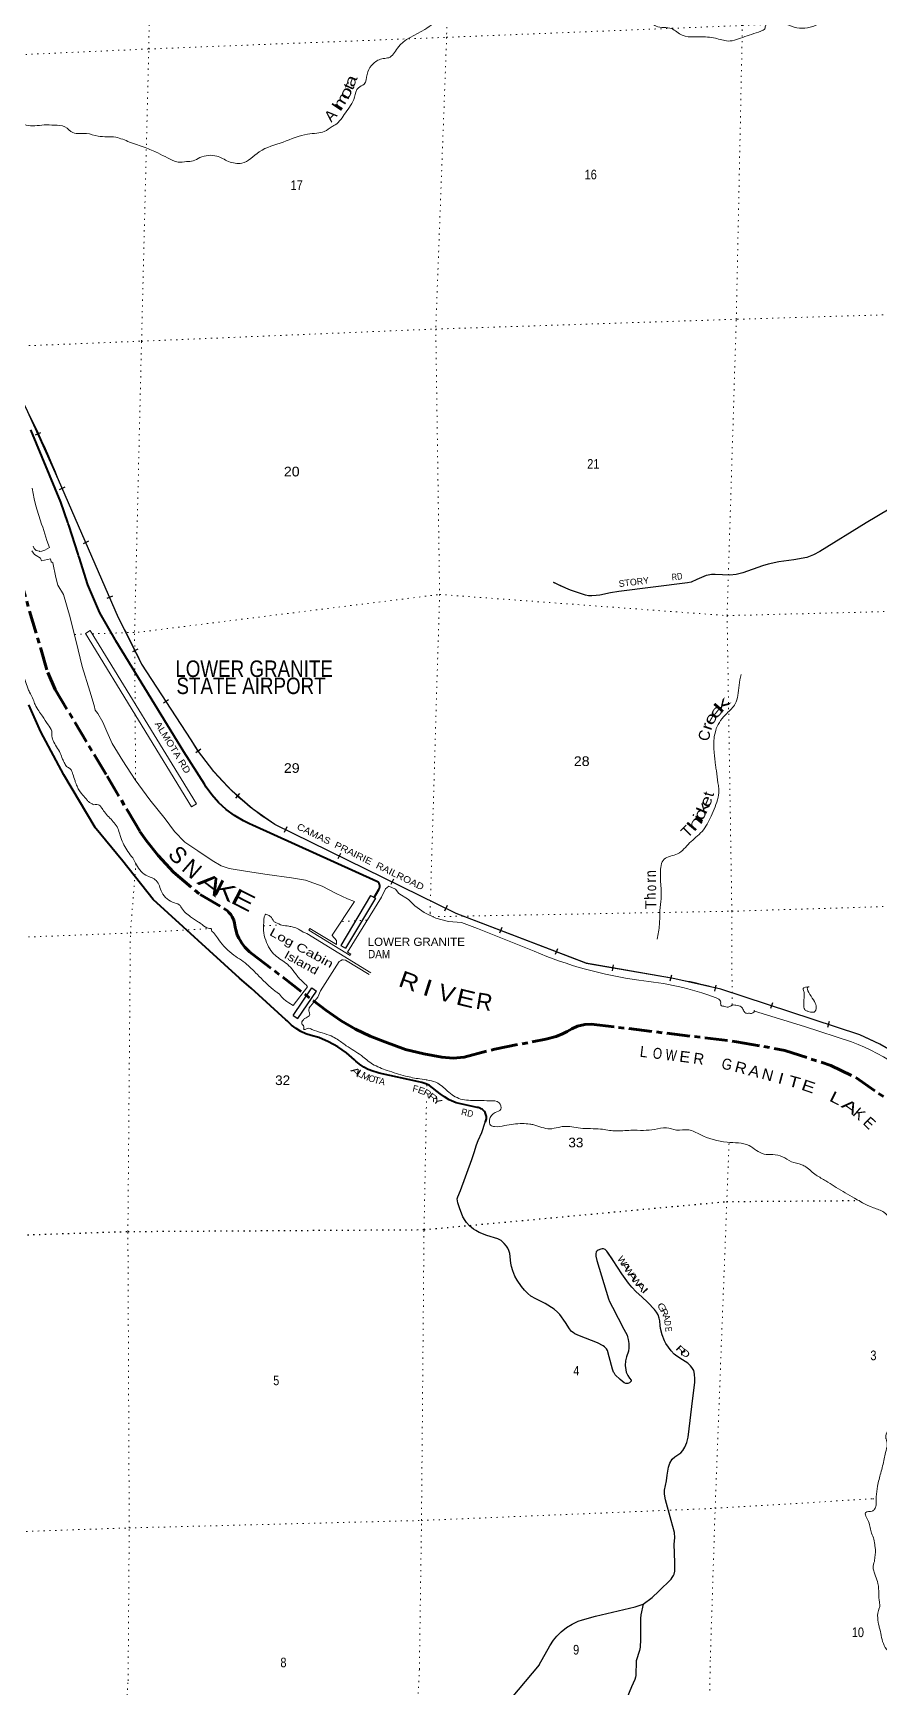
# Model space of a CAD drawing. Header units: feet. Extents: x 751810 to 1010326, y -353855 to -161247.
# Drawn here: x 894588 to 909950, y -303198 to -273133 of the extents above; entities that cross this region are included whole.
import ezdxf
from ezdxf.enums import TextEntityAlignment as Align

# ---------------------------------------------------------------- set-up
doc = ezdxf.new("R2010")
doc.units = ezdxf.units.FT
doc.header["$LTSCALE"] = 70
doc.linetypes.add('DOTTED', pattern=[1.5, 0.3, -1.2])
doc.linetypes.add('LONG_DASH_SHORT_DASH', pattern=[9.9, 6, -1.2, 1.5, -1.2])
for name, color, linetype, lineweight in [('11', 7, 'LONG_DASH_SHORT_DASH', 60), ('26', 7, 'Continuous', 40), ('29', 7, 'Continuous', 25), ('34', 7, 'Continuous', 25), ('36', 7, 'Continuous', 13), ('39', 7, 'Continuous', 13), ('42', 7, 'Continuous', 25), ('6', 7, 'DOTTED', 25), ('7', 7, 'DOTTED', 13)]:
    doc.layers.add(name, color=color, linetype=linetype, lineweight=lineweight)
for name, color, linetype in [('27', 7, 'Continuous'), ('30', 7, 'Continuous'), ('41', 7, 'Continuous')]:
    doc.layers.add(name, color=color, linetype=linetype)

msp = doc.modelspace()

# ---------------------------------------------------------------- linework, layer by layer
at = {"layer": '11'}
for points in [[(893939.41, -281645.55), (894853.05, -284758.91), (894988.05, -285064.54), (895696.26, -286249.01), (895933.24, -286642.53), (896313.36, -287282.48), (896528.21, -287646.5), (896650.48, -287818.67), (896860.99, -288085.43), (897138.3, -288388.14), (897624.88, -288794.91), (898055.03, -289047.44), (898084.01, -289066.71), (898116.48, -289091.95), (898143.89, -289118.9), (898176.99, -289156.9), (898203.45, -289199.3), (898232.13, -289260.79), (898247.88, -289314.39), (898258.6, -289384.56), (898270.27, -289435.02), (898297.37, -289523.3), (898324.47, -289585.11), (898353.46, -289636.19), (898378.68, -289675.92), (898431.62, -289747.18), (898485.19, -289802.99), (898520.49, -289833.89), (898575.04, -289876.04), (899904.3, -290897.2)], [(899906.31, -290897.17), (900182.51, -291086.99), (900444.7, -291238.35), (900709.42, -291367), (900979.17, -291472.95), (901352.3, -291609.17), (901687.6, -291688.63), (902013.23, -291747.33), (902219.55, -291769.36), (902420.46, -291751.05), (902973.8, -291601.64), (903897.8, -291424.34), (904091.49, -291375.19), (904204.94, -291327.26), (904286.8, -291283.52), (904371.33, -291233.92), (904478.48, -291188.51), (904612.1, -291156.98), (904722.01, -291148.02), (907366.5, -291468.88), (908241.4, -291626.22), (909075.96, -291900.84), (909075.96, -291900.84), (909529.52, -292122.51), (910045.46, -292477.07)]]:
    msp.add_lwpolyline(points, dxfattribs=at)
at = {"layer": '26'}
for points in [[(900779.93, -288844.51), (900867.2, -288701.49), (900882.46, -288676.47), (900887.29, -288651.49), (900887.63, -288644.09), (900887.03, -288633.56), (900885.32, -288623.16), (900882.54, -288612.99), (900878.71, -288603.17), (900874.19, -288594.42), (900853.92, -288569.43), (900828.91, -288558.05), (898575.68, -287532.86), (898517.1, -287505.62), (898409.15, -287453.87), (898247.35, -287358.48), (898096.41, -287246.7), (897957.97, -287119.75), (897833.57, -286979.02), (897733.9, -286839.19), (897706.07, -286800.13), (897701.19, -286789.19), (897325.9, -286196.7), (896089.89, -284180.51), (896076.35, -284159.32), (895802.83, -283674.62), (895581.47, -283163.98), (895422.55, -282658.01), (895414.78, -282633.29), (895406.55, -282608.01), (895234.2, -282079.03), (895225.73, -282053.03), (895217.6, -282029.03), (895092.31, -281659.21), (894545.67, -280345.63)], [(902801.41, -292933.8), (902805.1, -292925.98), (902812.15, -292907.6), (902817.24, -292888.59), (902820.31, -292869.15), (902821.33, -292849.5), (902820.29, -292829.84), (902817.21, -292810.41), (902812.11, -292791.4), (902805.05, -292773.03), (902796.11, -292755.49), (902785.38, -292738.99), (902772.99, -292723.7), (902759.07, -292709.79), (902743.77, -292697.41), (902727.26, -292686.7), (902709.72, -292677.77), (902691.34, -292670.72), (902672.33, -292665.64), (902652.89, -292662.57), (902270.51, -292578.02), (902232.75, -292563.91), (902144.54, -292523.27), (902061.06, -292473.64), (901983.23, -292415.55), (901786.43, -292267.77), (901751.49, -292248.73), (901701.73, -292227.21), (901650, -292211.02), (901596.86, -292200.32), (900872.33, -292038.63), (900837.88, -292030.41), (900758.36, -292004.85), (900674.45, -291971.53), (900594.49, -291929.62), (900519.34, -291879.58), (900449.84, -291821.96), (900423.52, -291796.19), (900278.23, -291670.67), (900120.61, -291561.03), (899952.4, -291468.46), (899775.43, -291393.99), (899636.48, -291357.94), (899542.31, -291325.11), (899450.62, -291282.03), (899363.95, -291229.6), (899283.22, -291168.4), (899230.27, -291118.73), (899200.22, -291090.55), (899180.27, -291072.4), (898550.3, -290493.9), (898336.97, -290314.19), (896766.85, -288884.47), (896218.71, -288185.02), (895701.83, -287563.53), (895714.05, -287575.41), (895143.9, -286614.84), (894728.9, -285832.87), (894508.91, -285345.53)]]:
    msp.add_lwpolyline(points, dxfattribs=at)
at = {"layer": '29'}
for p, q in [((904248.99, -283220.79), (904040.89, -283121.45)), ((905023.07, -295303.21), (905114.7, -295435.55))]:
    msp.add_line(p, q, dxfattribs=at)
for points in [[(912977.27, -280859.14), (912761.75, -280913.43), (912673.38, -280941.06), (912596.06, -280968.69), (912469.03, -281051.57), (912286.77, -281156.56), (912165.26, -281217.34), (912076.9, -281250.49), (911795.22, -281294.7), (911226.35, -281383.11), (911126.94, -281405.21), (910917.06, -281466), (910547.02, -281604.14), (910359.24, -281675.97), (910270.87, -281714.65), (910138.31, -281786.48), (909718.56, -282035.14), (908879.07, -282554.55), (908763.08, -282620.86), (908641.58, -282665.06), (908404.09, -282709.27), (908133.46, -282747.95)], [(908133.46, -282747.95), (907940.15, -282789.38), (907835.21, -282819.78), (907481.74, -282946.87), (907357.47, -282974.49), (907244.25, -282985.55), (906973.62, -282974.5), (906907.34, -282977.26), (906852.11, -282985.55), (906813.45, -282996.61), (906642.24, -283068.44), (906540.06, -283112.64), (906476.55, -283129.22), (905228.34, -283283.94), (905073.7, -283311.57), (904880.39, -283350.25), (904814.12, -283358.53), (904736.8, -283364.06), (904676.04, -283361.29), (904620.81, -283350.25), (904350.18, -283261.84), (904167.92, -283184.48), (904046.41, -283118.17)], [(903144.16, -295136.52), (903088.36, -295084.54), (903026.79, -295053.74), (902830.54, -294992.14), (902688.16, -294934.39), (902626.59, -294903.6), (902584.26, -294876.64), (902514.99, -294815.05), (902457.27, -294753.45), (902434.18, -294720.73), (902395.7, -294651.43), (902330.29, -294491.66), (902301.43, -294399.26), (902291.81, -294326.11), (902301.43, -294289.54), (902353.38, -294172.11), (902557.32, -293610.03), (902599.65, -293482.98), (902643.91, -293346.32), (902672.76, -293267.39), (902738.18, -293121.09), (902801.41, -292933.8)], [(905123.98, -295444.52), (905006.62, -295278.96), (904975.84, -295246.24), (904948.9, -295234.69), (904925.81, -295232.76), (904896.95, -295238.54), (904852.7, -295255.86), (904835.39, -295269.33), (904816.14, -295290.51), (904806.52, -295325.16), (904810.37, -295367.51), (904829.61, -295444.51), (905037.41, -296141.33), (905056.64, -296191.39), (905114.36, -296295.33), (905318.31, -296695.72), (905376.03, -296803.52), (905385.67, -296832.39), (905397.2, -296880.51), (905410.66, -296957.51), (905410.67, -297036.43), (905402.97, -297092.26), (905364.49, -297200.06), (905347.18, -297273.2), (905341.4, -297357.9), (905351.03, -297432.98), (905360.64, -297473.4), (905389.51, -297535), (905422.21, -297585.05), (905451.08, -297623.54), (905449.14, -297638.94), (905433.77, -297658.19), (905420.3, -297667.82), (905387.58, -297681.29), (905372.2, -297683.22), (905352.94, -297681.29), (905322.17, -297667.82), (905249.05, -297608.14), (905160.54, -297523.45), (905139.39, -297490.72), (905129.77, -297475.32), (905110.52, -297423.35), (905048.95, -297196.21), (905018.16, -297084.56), (905000.86, -297049.91), (904987.39, -297034.51), (904968.15, -297013.34), (904945.05, -296996.01), (904841.15, -296942.11), (904514.07, -296815.07), (904429.43, -296778.5), (904394.79, -296757.32), (904365.93, -296734.22), (904329.36, -296688.02), (904260.1, -296576.37), (904156.2, -296430.08), (904113.88, -296383.88), (904052.3, -296333.83), (903890.68, -296226.03), (903717.52, -296145.19), (903630.95, -296095.15), (903575.14, -296048.94), (903511.66, -295985.42), (903459.7, -295918.04), (903382.74, -295806.4), (903338.5, -295731.33), (903301.93, -295633.15), (903276.93, -295558.08), (903263.45, -295494.55), (903244.21, -295321.31), (903228.82, -295267.41), (903209.58, -295225.06), (903184.57, -295186.57), (903144.16, -295136.52)], [(906567.87, -297951.79), (906605.48, -297662.05), (906609.32, -297590.83), (906601.63, -297515.75), (906595.86, -297473.41), (906586.24, -297446.46), (906555.45, -297392.56), (906526.59, -297359.84), (906478.49, -297315.56), (906382.29, -297250.11), (906278.39, -297188.51), (906230.29, -297146.17), (906178.35, -297088.42), (906078.3, -296953.67), (906055.21, -296909.4), (906012.88, -296795.82), (905985.94, -296684.18), (905978.25, -296630.28), (905970.55, -296541.73), (905959.01, -296491.68), (905939.77, -296433.94), (905912.83, -296383.89), (905874.35, -296337.69), (905751.21, -296210.64), (905643.47, -296106.7), (905539.57, -296014.3), (905460.68, -295933.45), (905401.04, -295860.3), (905281.75, -295687.06), (905123.98, -295444.52)], [(905667.6, -301692.69), (905833.3, -301571.13), (905954.81, -301455.09), (906175.73, -301239.59), (906197.83, -301209.2), (906219.92, -301173.28), (906233.73, -301145.66), (906242.01, -301095.92), (906242.01, -300935.67), (906230.96, -300604.13), (906242.01, -300488.09), (906236.48, -300388.63), (906175.73, -300173.13), (906076.31, -299797.38), (906054.23, -299692.39), (906054.22, -299620.55), (906092.88, -299449.26), (906103.93, -299349.79), (906126.03, -299206.12), (906153.64, -299128.77), (906197.83, -299059.69), (906242.01, -299018.25), (906352.47, -298940.89), (906388.38, -298902.21), (906424.27, -298841.43), (906460.17, -298755.78), (906485.02, -298659.08), (906567.87, -297951.79)], [(903778.99, -302793.95), (903974.78, -302452.48), (904038.3, -302350.25), (904101.81, -302272.89), (904176.37, -302198.29), (904278.55, -302120.93), (904377.97, -302057.39), (904488.43, -302004.89), (904565.75, -301977.27), (904803.24, -301913.72), (905521.24, -301742.42), (905667.6, -301692.69)], [(905667.6, -301692.69), (905626.18, -301886.09), (905620.66, -301955.16), (905620.66, -302082.25), (905620.66, -302336.44), (905615.14, -302477.34), (905601.33, -302535.36), (905538.56, -302724.42)], [(905538.56, -302724.42), (905532.94, -302989.63), (905529.68, -303020.75), (905516.97, -303064.01), (905457.06, -303194.16), (905361.81, -303433.06), (905340.52, -303533.33), (905337.64, -303585.77), (905337.64, -303629.04), (905347.82, -303674.85), (905359.8, -303716.1), (905449.25, -303851.86), (905469.91, -303898.82), (905488.74, -303989.51), (905520.42, -304181.9), (905546.41, -304884.69), (905552.35, -305084.11), (905548.12, -305128.13), (905532.39, -305185.69), (905477.2, -305396.6)], [(903778.99, -302793.95), (902663.1, -304126.78), (902561.32, -304216.98), (902451.59, -304292.09), (901517.51, -304801.36), (901416.72, -304873.62), (901329.26, -304947.63), (900679.28, -305463.37)]]:
    msp.add_lwpolyline(points, dxfattribs=at)
at = {"layer": '34'}
for p, q in [((894723.84, -280397.62), (894622.99, -280443.04)), ((895165.73, -281390.13), (895064.33, -281434.32)), ((895596.53, -282371.99), (895495.13, -282416.19)), ((896027.96, -283368.39), (895926.56, -283412.59)), ((896490.19, -284332.15), (896391.35, -284381.79)), ((897049.15, -285254.43), (896956.36, -285314.63)), ((897632.99, -286148.93), (897544.71, -286215.57)), ((898335.98, -286957.93), (898263.48, -287041.47)), ((899197.89, -287563.68), (899149.15, -287662.97)), ((900171.41, -288044.52), (900122.66, -288143.81)), ((901135.04, -288514.7), (901086.29, -288613.99)), ((902108.55, -288995.54), (902059.81, -289094.83)), ((903098.99, -289391.35), (903059.49, -289494.67)), ((904112.24, -289781.57), (904072.74, -289884.89)), ((905124.95, -290072.86), (905106.12, -290181.85)), ((906180.61, -290257.68), (906155.17, -290365.32)), ((906990.35, -290439.55), (906966.02, -290547.45)), ((908017.66, -290762.48), (907983.28, -290867.61)), ((909048.86, -291102.43), (909014.48, -291207.57))]:
    msp.add_line(p, q, dxfattribs=at)
at = {"layer": '34', "lineweight": 13}
for p, q in [((896141.75, -283763.36), (895048.76, -281255.66)), ((897457.03, -285981.46), (896565.71, -284607.54)), ((909607.01, -291341.24), (907077.25, -290513.99))]:
    msp.add_line(p, q, dxfattribs=at)
at = {"layer": '34'}
for points in [[(906184.89, -290315.47), (906183.11, -290313.73), (904630.2, -290038.07), (902270.09, -289135.67), (898978.07, -287519.49), (898575.81, -287238.34), (898205.18, -286916.7), (897870.18, -286558.09), (897574.52, -286166.43), (897456.11, -285982.06), (896564.75, -284608.09), (896140.75, -283763.83), (895047.75, -281256.11), (894459.2, -279949.34), (893948.94, -279044.53)], [(912825.69, -302435.07), (912931.62, -300796.32), (913043.49, -299719.21), (913052.81, -299500.23), (913039.18, -299281.49), (913030.72, -299216.81), (912965.21, -297351.85), (912772.6, -296273.5), (912586.62, -295583.43), (912465.82, -295024.13), (912367.44, -294537.1), (912218.72, -294063.09), (912021.26, -293607.23), (911777.23, -293174.5), (911489.31, -292769.65), (911160.64, -292397.11), (910794.84, -292060.97), (910395.9, -291764.91), (909968.2, -291512.17), (909606.6, -291342.26), (907076.96, -290515.05), (906187.27, -290314.44), (906183.44, -290313.78)]]:
    msp.add_lwpolyline(points, dxfattribs=at)
at = {"layer": '34', "lineweight": 13}
msp.add_lwpolyline([(906185.66, -290314.68), (906183.63, -290312.7), (904635.11, -290045.17), (904630.98, -290037.19), (902270.53, -289134.66), (898978.63, -287518.54)], dxfattribs=at)
for centre, radius, start, end in [((882286.67, -286217.64), 13692.78, 21.2464, 31.59425), ((874600.55, -295110.23), 24346.97, 25.55489, 27.7781), ((901459.08, -283541.39), 4687.26, 211.37085, 238.0492), ((904718.22, -298902.58), 8713.98, 74.29301, 80.3187), ((907770.78, -295719.02), 4747.29, 8.41984, 67.24475)]:
    msp.add_arc(centre, radius, start, end, dxfattribs=at)
at = {"layer": '36'}
for p, q in [((895623.92, -283995.27), (895538.63, -284047.47)), ((895538.63, -284047.47), (897467.78, -287199.31)), ((895623.92, -283995.27), (897553.07, -287147.11)), ((897553.07, -287147.11), (897467.78, -287199.31))]:
    msp.add_line(p, q, dxfattribs=at)
at = {"layer": '39'}
for p, q in [((899557.71, -289503.09), (900724.82, -290216.71)), ((899596.83, -289439.1), (899614.52, -289408.84)), ((899614.52, -289408.84), (900099.14, -289704.74)), ((900262, -289984.93), (900693.05, -290248.49)), ((900361.01, -289879.01), (900348.51, -289898.71)), ((899571.34, -290468.73), (899310.39, -290811.46)), ((899310.39, -290811.46), (899235.15, -290763.33))]:
    msp.add_line(p, q, dxfattribs=at)
for points in [[(894573.61, -281404.38), (894604.63, -281598.99), (894634.66, -281727.25), (894739.98, -282059.48), (894764.86, -282113.4), (894838.73, -282355.62), (894884.83, -282485.64), (894843.02, -282506.4), (894801.33, -282535.21), (894749.47, -282554.12), (894711.43, -282558.73), (894701.31, -282552.86), (894642.94, -282539.69), (894604.29, -282504.08), (894587.55, -282458.08)], [(894562.79, -282544.96), (894595.52, -282586.68), (894613.93, -282610.53), (894646.29, -282628.13), (894725.29, -282679.2), (894738.05, -282727.27), (894905.98, -282690.46), (894916.83, -282744.6), (894949.25, -282766.22)], [(894949.25, -282766.22), (895003.43, -283032.88), (895039.62, -283171.09), (895140.47, -283340.48), (895259.1, -283756.99), (895348.56, -284101.54), (895372.02, -284193.7), (895481.23, -284650.57), (895618.33, -285094.95), (895696.55, -285359.22), (895717.88, -285443.36), (895760.87, -285501.02), (895855.55, -285660.45), (895924.29, -285828.33), (896023.86, -286046.02), (896219.24, -286364.78), (896443.05, -286707.24), (896709.34, -287073.18), (896985.36, -287418.85), (897155.3, -287647.5), (897342.81, -287843.7), (897577.86, -288000.94), (897841.23, -288173.84), (898001.14, -288269.9), (898148.35, -288321.92), (898480.11, -288375.08), (898837.98, -288429.84), (899280.12, -288487.32), (899537.5, -288529.57), (899838.09, -288643.56), (899963.43, -288707.98), (900090.77, -288772.37), (900298.87, -288871.71), (900423.96, -288920.04)], [(900100.03, -289703.86), (900099.75, -289631.06), (900020.08, -289535.76), (900019.99, -289529.73), (900423.96, -288920.04)], [(900990.09, -288687.97), (900916.17, -288839.97), (900299.5, -289841.15), (900361.01, -289879.01)], [(900990.09, -288687.97), (901047.52, -288638.81), (901170.69, -288693.21), (901228.12, -288776.79), (901404.23, -288882.66), (901522.33, -288999.49), (901690.6, -289117.54), (901900.77, -289220.87), (902134.42, -289285.62), (902371.32, -289300.03), (902657.81, -289410.21)], [(899596.83, -289439.1), (900348.51, -289898.71), (900348.51, -289898.71)], [(902657.81, -289410.21), (903686.98, -289820.59), (903689.05, -289824.58)], [(900145.58, -290008.47), (899806.67, -290542.72), (899762.31, -290660.07), (899604.81, -290855.61)], [(900145.58, -290008.47), (900172.4, -289997.39), (900204.17, -289979.73), (900221.82, -289983.26), (900262, -289984.93)], [(907690.08, -290912.05), (908597.91, -291194.27), (909452.58, -291472.6), (909454.56, -291470.56)]]:
    msp.add_lwpolyline(points, dxfattribs=at)
for centre, radius, start, end in [((906627.58, -282923.28), 7500.86, 246.93604, 262.05286), ((905088.2, -295820.2), 5491.12, 69.699, 84.75147), ((907827.76, -295635.68), 4471.55, 42.45883, 68.66554)]:
    msp.add_arc(centre, radius, start, end, dxfattribs=at)
for points in [[(889623.14, -274804.21), (889750.37, -274693.33), (889972.77, -274545.05), (890281.65, -274411.52), (890572.12, -274386.89), (890908.28, -274333.38), (891164.84, -274321.34), (891425.38, -274307.23), (891788.85, -274070.27), (892029.19, -274046.41), (892290.79, -274102.68), (892563.25, -274213.08), (892817.38, -274305.67), (893020.68, -274352.78), (893203.47, -274370.05), (893312.21, -274398.53), (893555.59, -274443.01), (893816.13, -274428.9), (893962.64, -274567.41), (894237.4, -274697.88), (894282.1, -274735.4), (894326.52, -274754.83), (894463.68, -274804.98), (894618.33, -274818.67), (894786.56, -274801.97), (894975.19, -274807.08), (895166.18, -274836.28), (895312.21, -274942.62), (895555.15, -274958.95), (895768.48, -275005.91), (896087.72, -275027.09), (896339.76, -275113.67), (896624.12, -275215.84), (896852.21, -275310.85), (897028.11, -275402.64), (897221.81, -275478.06), (897376.13, -275469.63), (897492.25, -275455.75), (897617.73, -275397.48), (897924.21, -275370.58), (898136.26, -275465.84), (898377.45, -275498.28), (898695.26, -275292.21), (899129.83, -275114.48), (899572.91, -274968.8), (899741.15, -274952.1), (899877.08, -274921.83), (900020.13, -274831.1), (900075.82, -274800.06), (900261.06, -274581.97), (900427.29, -274299.81), (900496.86, -274125.75), (900600.16, -274059.78), (900653.66, -273883.97), (900733.45, -273721.82), (900898.21, -273608.63), (901000.21, -273588.94), (901046.21, -273580.18), (901204.08, -273408.77), (901700.36, -273067.17), (902011.97, -272849.12), (902210.64, -272723.34), (902497.4, -272586.13), (902758.39, -272469.43), (902952.12, -272414.12), (903164.84, -272420.86), (903464.42, -272468.49), (903763.31, -272469.87), (904226.57, -272464.67), (904513.85, -272494.39), (904805.53, -272550.19), (904989.66, -272655.93), (905226.17, -272776.95), (905537.02, -272774.12), (905681.93, -272806.06), (905742.94, -272861.42), (905905.65, -273009.74), (906185.09, -273051.65), (906375.47, -273173.38), (906606.54, -273199.96), (906688.79, -273200.69), (906980.02, -273226.32), (907211.46, -273277.02), (907513.13, -273197.91), (907850.3, -273078.01), (907880.07, -273057.44), (907887.52, -273019.11), (908255.89, -272973.14), (908459.43, -273036.35), (908839.53, -272970.09), (908905.03, -272924.82)], [(891466.02, -278051.65), (891597.97, -278023.44), (891728.14, -278009.35), (891922.96, -278159.18), (891997.5, -278312.89), (892110.92, -278518.28), (892188.32, -278728.27), (892218.01, -278967.15), (892262.68, -279135.4), (892294.16, -279360.18), (892313.43, -279440.33), (892318.56, -279514.67), (892359.07, -279672.93), (892382.71, -279777.15), (892480.89, -280035.08), (892506.23, -280119.16), (892530.12, -280239.47), (892603.04, -280419.35), (892721.24, -280674.96), (892746.89, -280779.15), (892758.74, -280899.64), (892782.08, -280983.75), (892803.5, -281073.93), (892863.15, -281171.55), (892909.06, -281289.5), (893002.65, -281509.29), (893098.18, -281725.02), (893189.86, -281950.87), (893259.92, -282074.48), (893307.48, -282168.28), (893406.75, -282365.85), (893476.66, -282479.4), (893521.97, -282557.14), (893558.73, -282600.82), (893605.89, -282668.47), (893617.53, -282774.88), (893624.43, -282833.1), (893696.29, -282942.61), (893751.68, -283024.21), (893829.07, -283101.44), (893848.03, -283161.49), (893845.54, -283262.09), (893930.77, -283459.88), (893961.62, -283509.69), (894006.8, -283579.38), (894032.11, -283661.45), (894051.47, -283747.63), (894068.51, -283813.74), (894076.23, -283926.25), (894091.06, -283978.32), (894128.19, -284046.12), (894188.6, -284194.02), (894269.13, -284478.37), (894358.64, -284694.2), (894410.6, -284814.07), (894446.06, -284904.02), (894492.25, -285040.07), (894523.42, -285112), (894589.7, -285249.74), (894625.19, -285341.71), (894689.09, -285455.36), (894758.7, -285548.81), (894861.4, -285708.11), (894925.3, -285821.76), (894926.24, -285884.1), (894951.95, -285992.31), (895079.78, -286221.62), (895123.54, -286329.55), (895162.89, -286411.4), (895173.22, -286431.35), (895228.21, -286486.81), (895254.5, -286500.48), (895291.44, -286556.22), (895310.28, -286608.22), (895350.21, -286728.28), (895369.08, -286782.29), (895385.79, -286826.28), (895492.51, -286985.52), (895568.07, -287074.86), (895602.71, -287110.52), (895651.29, -287139.93), (895665.51, -287151.78), (895773.95, -287160.15), (895826.85, -287209.61), (895882.22, -287289.2), (895961.85, -287382.49), (896113.05, -287565.17), (896156.86, -287677.12), (896182.18, -287759.19), (896308.34, -288010.65), (896400.37, -288127.89)], [(905924.19, -289604.73), (905964.32, -289340.63), (905974.43, -289081.01), (905995.3, -288869.5), (905989.33, -288608.12), (905982.28, -288407.1), (906048.6, -288150.63), (906293.82, -288052.28), (906511.49, -287855.81), (906738.97, -287645.1), (906903.24, -287367), (907028.44, -287025.14), (907041.99, -286860), (907024.49, -286763.73), (906999.11, -286544.89), (906983.58, -286446.58), (906957.96, -286211.66), (906953.22, -286163.46), (906950.42, -286111.2), (906952.97, -286014.63), (906956.19, -285962.28), (906982.23, -285827.12), (906997.48, -285774.59), (907187.92, -285502.11), (907339.68, -285324.76), (907389.53, -285173.14), (907410.83, -284989.78), (907447.98, -284794.1)], [(896400.37, -288127.89), (896445.92, -288221.71), (896637.8, -288441.98), (896825.82, -288539.62), (896925.3, -288751.26), (897158.92, -288946.75), (897261.96, -288995.42), (897284.62, -289035.3), (897449.55, -289197.66), (897591.42, -289294), (897656.26, -289337.24), (897789.73, -289409.58), (897830.05, -289423.03), (897828.14, -289429.1), (897863.08, -289484.87), (897934.73, -289580.3), (898199.84, -289867.81), (898471.56, -290062.7), (898628.32, -290215.13), (898762.71, -290347.79), (898917.36, -290494.22), (898955.95, -290525.8), (899016.81, -290571.11), (899057.38, -290600.65), (899096.18, -290646.31), (899197.87, -290739.25), (899232.33, -290762.85)], [(899557.71, -289503.09), (899436.99, -289442.26), (899382.33, -289408.92), (899360.15, -289401.22), (899267.51, -289376.52), (899235.3, -289368.97), (899108.69, -289352.84), (898989.55, -289300.39), (898983.51, -289298.47), (898918.03, -289213.01), (898855.13, -289165.72), (898816.82, -289152.23), (898795.12, -289176.71), (898780.27, -289255.38), (898773.13, -289446.56), (898813.94, -289624.93), (898886.47, -289778.68), (898984.56, -289897.83), (899092.09, -289978.62), (899205.66, -290061.32), (899309.64, -290172.34), (899428.26, -290323.35), (899517.81, -290408.44), (899571.95, -290468.1)], [(906993.36, -290670.17), (907074.55, -290733.27), (907081.63, -290803.55), (907152.21, -290828.6), (907226.56, -290837.5), (907278.24, -290806.53), (907352.44, -290805.37), (907451.16, -290834), (907490.2, -290895.74), (907531.13, -290949.41), (907597.37, -290952.4), (907635.5, -290953.82), (907686.75, -290894.7), (907684.72, -290892.72)], [(908659.99, -290916.31), (908613.54, -290894.91), (908586.37, -290822.93), (908593.26, -290615.65), (908586.33, -290555.42), (908585.36, -290491.08), (908685.32, -290469.41), (908679.3, -290469.5), (908740.59, -290675.71), (908804.07, -290893.96), (908794.35, -290914.22), (908666.47, -290920.02)], [(899604.81, -290855.61), (899597.67, -290914.05), (899612.56, -290970.13), (899602.99, -291000.45), (899565.22, -291023.16), (899523.47, -291047.95), (899517.49, -291050.05), (899497.74, -291070.47), (899468.18, -291105.13), (899468.27, -291111.16), (899485.13, -291165.2), (899491.18, -291167.12), (899501.39, -291179.03), (899506.01, -291219.18), (899502.24, -291235.33), (899502.3, -291239.35), (899576.32, -291226.13), (899650.85, -291247.1)], [(899650.85, -291247.1), (899838.35, -291310.55), (900003.64, -291364.29), (900110.86, -291424.97), (900277.1, -291541.05), (900550.62, -291721.83), (900753.52, -291875.56), (901020.02, -291990.07), (901352.54, -292093.51), (901614.09, -292145.75), (901936.19, -292223.2), (902141.28, -292388.95), (902383.96, -292519.93), (902685.06, -292535.36), (902881.74, -292542.35), (903054.8, -292579.88), (903082.64, -292696.11), (902981.28, -292758.02), (902876.95, -292888.37), (902898.46, -292984.58), (902967.07, -293011.67), (903153.35, -292994.69), (903473.72, -292957.52), (903608.22, -292965.48), (903684.67, -292980.38), (903972.59, -293052.33), (904130.64, -293025.73), (904218.66, -293010.28), (904528, -293039.66), (904895.34, -293058.08), (905152.57, -293090.27), (905445.26, -293079.68), (905675.93, -293080.11), (905874.24, -293062.95), (906090.42, -293033.43), (906271.57, -293074.86), (906496.2, -293073.38), (906704.06, -293156.63), (907193.57, -293295.83), (907591.66, -293358.01), (907864.79, -293512.66), (908023.36, -293520.24), (908198.46, -293559.75), (908360.29, -293649.75), (908551.68, -293705.1), (908622.47, -293744.23), (908809.27, -293894.18), (908987.33, -293995.99), (909137.24, -294094.22), (909463.08, -294286.26), (909851.24, -294487.38), (910041.02, -294568.9), (910161.31, -294697.76), (910326.57, -294882.24), (910451.85, -295075.38), (910495.18, -295155.16), (910559.63, -295305.01), (910605.85, -295443.07), (910615.08, -295523.38), (910624.48, -295613.74), (910574.62, -295765.36), (910488.64, -295915.54), (910470.56, -296046.55), (910504.9, -296194.86), (910571.48, -296352.71), (910601.96, -296643.88), (910597.13, -296722.39), (910580.97, -296847.35), (910541.2, -297002.84), (910475.33, -297156.72), (910422.23, -297358.68), (910389.75, -297465.78), (910408.68, -297523.82), (910440.32, -297625.9), (910415.62, -297716.79), (910379.46, -297846.08), (910334.77, -297941.31), (910292.33, -298052.59), (910238.68, -298218.35), (910221.05, -298246.78), (910197.51, -298281.34), (910134.59, -298497.53), (910075.01, -298669.42), (910081.33, -298689.44), (910102.97, -298793.69), (910069.03, -298937.02), (910046.7, -299052.01), (909984.42, -299310.43), (909925.85, -299548.67), (909900.67, -299740.14), (909897.75, -299812.59)], [(909897.75, -299812.59), (909901.01, -299895.01), (909872.02, -299967.86), (909826.39, -300000.75), (909712.42, -300024.65), (909761.07, -300190.83), (909818.44, -300403.14), (909860.25, -300515.12), (909878.15, -300637.53), (909889.36, -300715.8), (909880.71, -300806.44), (909868.31, -300915.25), (909845.95, -301028.23), (909867.25, -301110.36), (909890.41, -301182.41), (909932.59, -301318.52), (909947.45, -301505.34), (909959.76, -301655.99), (909967.02, -301738.34), (909955.45, -301768.69), (909928.02, -301944.11), (909952.39, -302096.58), (909971.53, -302168.69), (909984.38, -302222.8), (910018.78, -302375.12), (910087.03, -302510.83), (910110.77, -302542.26)]]:
    msp.add_spline(points, degree=3, dxfattribs=at)
at = {"layer": '42'}
for p, q in [((900718.21, -288808.69), (900804.15, -288859.82)), ((900176.04, -289720.02), (900262.34, -289771.33)), ((899312.13, -290994.17), (899649.53, -290492.12)), ((899395.13, -291049.95), (899732.53, -290547.9)), ((899649.53, -290492.12), (899732.53, -290547.9)), ((899312.13, -290994.17), (899395.13, -291049.95))]:
    msp.add_line(p, q, dxfattribs=at)
for points in [[(900718.21, -288808.69), (900176.04, -289720.02), (900176.04, -289720.02)], [(900804.15, -288859.82), (900264.28, -289767.28), (900262.34, -289771.33)]]:
    msp.add_lwpolyline(points, dxfattribs=at)
at = {"layer": '6'}
msp.add_lwpolyline([(882023.32, -295384.87), (885301.12, -295302.7), (890709.02, -295101.28), (896309.74, -294919.11), (901688.11, -294885.1), (907183.54, -294374.59), (909606.72, -294355.54)], dxfattribs=at)
at = {"layer": '7'}
for p, q in [((895341.66, -284065.44), (895546.3, -284058.33)), ((895561.18, -284057.82), (895563.63, -284057.73)), ((896441.46, -285500.79), (896441.45, -285500.01)), ((896449.57, -286707.29), (896441.58, -285519.87)), ((898778.33, -289361.16), (899060.33, -289345.8)), ((900207.63, -289283.32), (900653.12, -289259.06)), ((901737.95, -292278.22), (901740.04, -292168.78))]:
    msp.add_line(p, q, dxfattribs=at)
for points in [[(907283.26, -290792.44), (907279.42, -289096.71), (907193.33, -283722.98), (907359.8, -278339.44), (907470.71, -272994.95), (907588.01, -267801.07), (907535.21, -262117.22), (907366.35, -256859.66)], [(896440.33, -285334.36), (896431.44, -284012.15), (896557.92, -278734.02), (896689.37, -273421.42), (896774.3, -268083.35), (896733.98, -262423.28), (896311.14, -257295.97)], [(901914.59, -257075.49), (902142.74, -262278.18), (902146.08, -267880.46), (902099.12, -273209.91), (901901.35, -278513.45), (901971.02, -283338.26), (901798.11, -289127.54), (901797.07, -289193.08)], [(890992.45, -273675.56), (896689.37, -273421.42), (902099.12, -273209.91), (907470.71, -272994.95), (912654.57, -272773.68)], [(893671.71, -278848.72), (896557.92, -278734.02), (901901.35, -278513.45), (907381.99, -278334.86), (912869.01, -278172.11)], [(895667.32, -284054.12), (896494.39, -284025.38), (901971.02, -283338.26), (907193.33, -283722.98), (912666.35, -283582.95), (913085.42, -283568.7)], [(896313.7, -303087.39), (896333.88, -300307.85), (896309.74, -294919.11), (896355.23, -289493.12), (896452.86, -288262.22), (896452.81, -288234.02)], [(901842.6, -289195.83), (907279.42, -289096.71), (912501.46, -288938.3), (913298.38, -288904.46)], [(881818.94, -290080.87), (885403.67, -289936.21), (890726.98, -289711.91), (896355.23, -289493.12), (897783.59, -289415.33)], [(901604.07, -302879.69), (901642.51, -300172.29), (901688.11, -294885.1), (901733.32, -292520.35)], [(906889.26, -302670.97), (906975.91, -299951.86), (907228.7, -293295.74)], [(885303.96, -300717.07), (890687.16, -300498.75), (896333.88, -300307.85), (901642.51, -300172.29), (906975.91, -299951.86), (909837.18, -299778.4), (909893.66, -299775.22)], [(906307.9, -326651.67), (906427.73, -321326.46), (906577.34, -315931.04), (906681.36, -310579.72), (906835.82, -305361.99), (906889.26, -302670.97)], [(901604.07, -302879.69), (901483.24, -305496.75), (901349.97, -310810.63), (901192.33, -316173.65), (901060.34, -321525.82), (901001.17, -326863.76)], [(895670.76, -327042.14), (895743.74, -321719.99), (895869.67, -316365.99), (896047.7, -311013.86), (896149.44, -305658.46), (896313.7, -303087.39)]]:
    msp.add_lwpolyline(points, dxfattribs=at)

# ---------------------------------------------------------------- texts
at = {"layer": '27'}
for s, rotation, width, p in [('ALMOTA RD', 301.51, 1.15, (896792.75, -285690.56)), ('RD', 347.532, 0.95, (902355.84, -292796.6))]:
    msp.add_text(s, height=120, rotation=rotation, dxfattribs=dict(at, width=width)).set_placement(p)
for s, rotation, width, p in [('A', 317.605, 1.75, (900412.41, -292056.55)), ('L', 327.342, 1.6, (900504.7, -292103.18)), ('M', 333.339, 1.1, (900601.56, -292150.58)), ('T', 344.58, 1.15, (900818.39, -292227.97)), ('E', 340.621, 1.1, (901620.34, -292413.23)), ('R', 331.413, 1.2, (901720.09, -292459.15)), ('R', 323.097, 1.4, (901813.42, -292530.98)), ('Y', 323.097, 1.55, (901894.36, -292592.67))]:
    msp.add_text(s, height=120, rotation=rotation, dxfattribs=dict(at, width=width)).set_placement(p, align=Align.CENTER)
for s, rotation, p in [('O', 338.342, (900719.24, -292198.49)), ('A', 347.42, (900914.58, -292249.5)), ('F', 347.42, (901519.02, -292381.96))]:
    msp.add_text(s, height=120, rotation=rotation, dxfattribs=at).set_placement(p, align=Align.CENTER)
at = {"layer": '30'}
msp.add_text('STORY', height=120, rotation=7.066, dxfattribs=at).set_placement((905232.09, -283204.75))
at = {"layer": '30', "width": 0.85}
msp.add_text('RD', height=120, rotation=7.066, dxfattribs=at).set_placement((906193.26, -283084.85))
at = {"layer": '30'}
for s, rotation, width, p in [('W', 303.673, 1.1, (905238.46, -295484.08)), ('A', 304.858, 1.5, (905308.82, -295586.88)), ('W', 304.858, 1.15, (905366.6, -295677.19)), ('A', 304.858, 1.5, (905432.2, -295766.47)), ('W', 309.383, 1.25, (905506.39, -295866.78)), ('A', 309.383, 1.65, (905583.44, -295959.23)), ('I', 313.167, 1.85, (905662.33, -296036.03)), ('G', 307.221, 1.35, (905962.19, -296333.75)), ('R', 295.221, 1.15, (906004.44, -296414.61)), ('D', 274.761, 0.75, (906057.09, -296591.77)), ('E', 274.761, 0.8, (906072.01, -296703.46)), ('R', 316.067, 1.65, (906315.37, -297120.32)), ('D', 323.316, 1.4, (906400.72, -297182.2))]:
    msp.add_text(s, height=120, rotation=rotation, dxfattribs=dict(at, width=width)).set_placement(p, align=Align.CENTER)
msp.add_text('A', height=120, rotation=284.789, dxfattribs=at).set_placement((906038.93, -296496.37), align=Align.CENTER)
at = {"layer": '34', "width": 1.15}
msp.add_text('CAMAS  PRAIRIE  RAILROAD', height=120, rotation=333.852, dxfattribs=at).set_placement((899367.23, -287599.14))
at = {"layer": '36', "width": 0.85}
for s, height, p in [('LOWER GRANITE', 300.2, (897170.66, -284838.68)), ('STATE AIRPORT', 300, (897191.9, -285149.24))]:
    msp.add_text(s, height=height, dxfattribs=at).set_placement(p)
at = {"layer": '41'}
for s, height, rotation, width, p in [('o', 200, 60.775, 1.45, (900350.62, -274265.88)), ('t', 200, 65.567, 1.2, (900408.04, -274144.16)), ('a', 200, 67.399, 1.35, (900446.54, -274038.48)), ('l', 200, 56.125, 1.35, (900191.04, -274533.47)), ('m', 200, 58.226, 1.35, (900263.89, -274417.46)), ('k', 200, 48.146, 2.15, (907172.19, -285408.41)), ('e', 200, 60.343, 1.45, (906973.87, -285643.16)), ('e', 200, 51.767, 1.75, (907071, -285521.23)), ('r', 200, 70.985, 1.3, (906918.44, -285768.62)), ('k', 200, 66.995, 1.45, (906846.79, -287256.12)), ('e', 200, 66.995, 1.3, (906901.81, -287133.56)), ('h', 200, 50.209, 1.9, (906683.31, -287558.29)), ('i', 200, 57.828, 1.35, (906748.51, -287454.46)), ('c', 200, 67.176, 1.45, (906789.12, -287374.77)), ('A', 300, 323.06, 1.65, (897725.44, -288716.2)), ('K', 300, 333.02, 1.45, (898004.73, -288857)), ('n', 200, 92.059, 0.85, (905900.77, -288411.58)), ('o', 200, 90.96, 0.75, (905905.11, -288673.6)), ('E', 300, 333.02, 1.55, (898338.87, -289027.11)), ('h', 200, 91.36, 0.85, (905895.23, -288821.13)), ('R', 300, 340.232, 1.2, (901367.55, -290510.36)), ('I', 300, 342.369, 1.35, (901711.48, -290630.39)), ('V', 300, 344.408, 1.1, (902059.78, -290735.31)), ('E', 300, 346.32, 1.25, (902413.15, -290824.99)), ('L', 200, 352.935, 0.95, (905669.3, -291749.9)), ('O', 200, 352.935, 0.8, (905917.41, -291780.65)), ('W', 200, 352.935, 0.8, (906165.51, -291811.39)), ('E', 200, 352.935, 1.1, (906413.61, -291842.14)), ('G', 200, 347.545, 0.9, (907170.54, -291975.54)), ('R', 200, 345.479, 1.1, (907419.33, -292038.42)), ('A', 200, 345.479, 1.1, (907662.11, -292101.3)), ('N', 200, 344.949, 1.05, (907904.59, -292166.59)), ('I', 200, 344.971, 1.25, (908146.7, -292231.68)), ('T', 200, 344.971, 1.3, (908388.16, -292296.5)), ('E', 200, 341.295, 1.35, (908639.55, -292375.19)), ('L', 200, 333.093, 1.45, (909128.18, -292581.83)), ('A', 200, 325.216, 1.6, (909368.71, -292729.35))]:
    msp.add_text(s, height=height, rotation=rotation, dxfattribs=dict(at, width=width)).set_placement(p, align=Align.CENTER)
for s, height, rotation, p in [('A', 200, 47.635, (900064.28, -274697.63)), ('C', 200, 77.376, (906877.72, -285923.17)), ('t', 200, 74.441, (906948.69, -286993.61)), ('T', 200, 45.406, (906533.76, -287716.28)), ('S', 300, 312.658, (897111.04, -288175.01)), ('N', 300, 318.901, (897376.47, -288438.66)), ('r', 200, 91.656, (905903.5, -288532.52)), ('T', 200, 90.371, (905906.43, -288976.5)), ('R', 300, 350.494, (902758.7, -290888.99)), ('R', 200, 351.704, (906664.88, -291875.99)), ('K', 200, 319.172, (909529.77, -292854.63)), ('E', 200, 316.435, (909710.92, -293017.61))]:
    msp.add_text(s, height=height, rotation=rotation, dxfattribs=at).set_placement(p, align=Align.CENTER)
at = {"layer": '42'}
for s, width, p in [('Log Cabin', 1.4, (898867.26, -289523.48)), ('Island', 1.25, (899133.74, -289936.8))]:
    msp.add_text(s, height=150, rotation=331.388, dxfattribs=dict(at, width=width)).set_placement(p)
for s, width, p in [('LOWER GRANITE', 1.05, (900664.21, -289727.11)), ('DAM', 0.9, (900671.9, -289950.9))]:
    msp.add_text(s, height=150, dxfattribs=dict(at, width=width)).set_placement(p)
at = {"layer": '7'}
for s, width, p in [('16', 0.85, (904605.15, -275791.41)), ('17', 0.85, (899264.65, -275984.98)), ('20', 1.1, (899142.51, -281191.77)), ('21', 0.85, (904652.63, -281051.88)), ('29', 1.1, (899142.46, -286581.21)), ('28', 1.1, (904409.21, -286456.38)), ('32', 1.05, (898983.45, -292256.8)), ('33', 1.05, (904309.94, -293388.77)), ('3', 0.85, (909795.66, -297258.56)), ('5', 0.85, (898949.29, -297713.46)), ('4', 0.85, (904399.79, -297536.65)), ('10', 0.85, (909457.97, -302292.77)), ('9', 0.85, (904395.93, -302609.47)), ('8', 0.85, (899080.06, -302841.08))]:
    msp.add_text(s, height=175, dxfattribs=dict(at, width=width)).set_placement(p)

doc.saveas('drawing.dxf')
